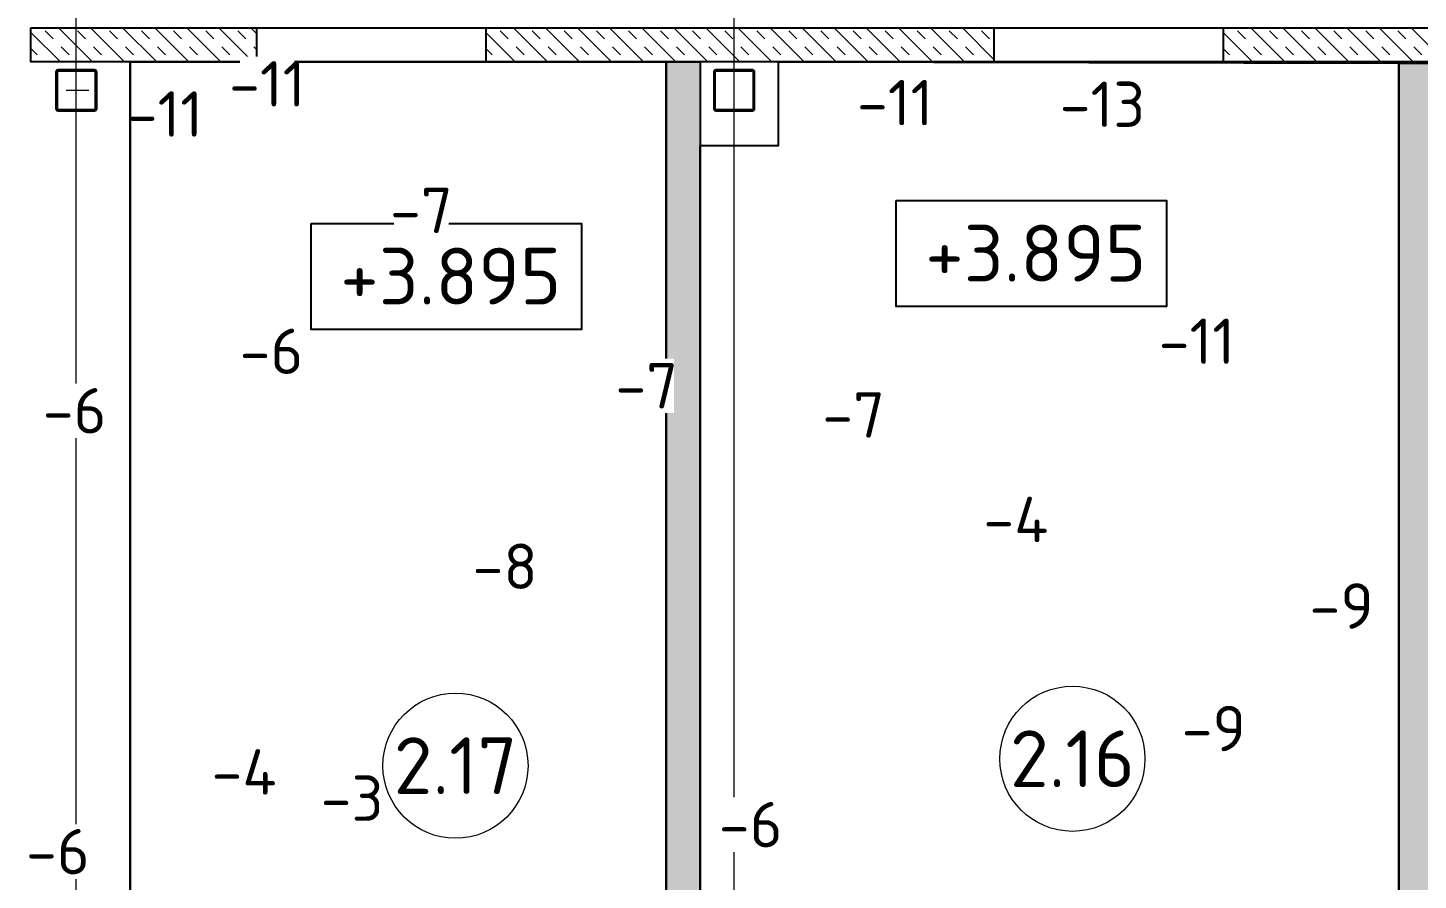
# Model space of a CAD drawing. Header units: metres. Extents: x -2111 to 158, y 19 to 1277.
# Drawn here: x 43.56 to 49.69, y 23.86 to 27.61 of the extents above; entities that cross this region are included whole.
import ezdxf
from ezdxf.enums import TextEntityAlignment as Align

# ---------------------------------------------------------------- set-up
doc = ezdxf.new("R2010")
doc.units = ezdxf.units.M
doc.linetypes.add('Xref_level ST-8$0$DASHDOT', pattern=[25.4, 12.7, -6.35, 0, -6.35])
for name, color, linetype in [('01', 123, 'Continuous'), ('высотные отклонения', 7, 'Continuous'), ('Основной', 7, 'Continuous'), ('Стены', 7, 'Continuous')]:
    doc.layers.add(name, color=color, linetype=linetype)
doc.layers.add('_5-1_Площадь помещений', color=2, linetype='Continuous', plot=False)
doc.layers.add('ГКЛ (контур)', color=255, linetype='Continuous', plot=False)
doc.layers.add('Оси', color=250, linetype='Xref_level ST-8$0$DASHDOT', lineweight=5)
doc.layers.add('Стены штриховка', color=7, linetype='Continuous', lineweight=9)
doc.styles.add('Норм 2.5', font='isocpeur.ttf', dxfattribs={"height": 2.5})
pattern_1 = [(315, (-64.61928, 21.65926), (0.07071068, 0.07071068), []), (315, (-64.54858, 21.65926), (0.07071068, 0.07071068), [0.05, -0.05])]

# ---------------------------------------------------------------- blocks, each defined once
blk = doc.blocks.new('*U15')
for points in [[(-80, -90), (80, -90, 0.414214), (90, -80), (90, 80, 0.414214), (80, 90), (-80, 90, 0.414214), (-90, 80), (-90, -80, 0.414214)], [(-80, -85), (80, -85, 0.414214), (85, -80), (85, 80, 0.414214), (80, 85), (-80, 85, 0.414214), (-85, 80), (-85, -80, 0.414214)]]:
    blk.add_lwpolyline(points, format="xyb", close=True)
blk = doc.blocks.new('axis_name')
at = {"lineweight": 9}
blk.add_circle((0, 0), 3.198, dxfattribs=at)
at = {"style": 'Норм 2.5'}
blk.add_attdef('AXIS_NAME', text='', height=2.5, dxfattribs=at).set_placement((0, 0), align=Align.MIDDLE_CENTER)
blk = doc.blocks.new('Проектная_отметка')
blk.add_wipeout([(0, 0), (0, 4.676), (11.917, 4.676), (11.917, 0)])
blk.add_lwpolyline([(0, 4.676), (11.917, 4.676), (11.917, 0), (0, 0)], close=True)
at = {"style": 'Норм 2.5'}
blk.add_attdef('ОТМЕТКА', text='', height=2.5, dxfattribs=at).set_placement((6.151, 2.353), align=Align.MIDDLE_CENTER)

msp = doc.modelspace()

# ---------------------------------------------------------------- hatches: boundary and pattern name
at = {"layer": 'Стены штриховка'}
h = msp.add_hatch(dxfattribs=at)
h.set_pattern_fill('ASHLER', color=256, scale=0.2, angle=270, pattern_type=2)
h.set_pattern_definition(pattern_1)
h.paths.add_polyline_path([(44.5706, 27.6115), (43.5756, 27.6115), (43.5756, 27.4615), (44.5706, 27.4615)])
h = msp.add_hatch(dxfattribs=at)
h.set_pattern_fill('ASHLER', color=256, scale=0.2, angle=270, pattern_type=2)
h.set_pattern_definition([(315, (-62.61428, 21.65926), (0.07071068, 0.07071068), []), (315, (-62.54358, 21.65926), (0.07071068, 0.07071068), [0.05, -0.05])])
h.paths.add_polyline_path([(47.8206, 27.6115), (45.5806, 27.6115), (45.5806, 27.4615), (47.8206, 27.4615)])
h = msp.add_hatch(dxfattribs=at)
h.set_pattern_fill('ASHLER', color=256, scale=0.2, angle=270, pattern_type=2)
h.set_pattern_definition([(315, (-59.36428, 21.65926), (0.07071068, 0.07071068), []), (315, (-59.29358, 21.65926), (0.07071068, 0.07071068), [0.05, -0.05])])
h.paths.add_polyline_path([(50.7356, 27.6115), (48.8306, 27.6115), (48.8306, 27.4615), (50.7356, 27.4615)])
h = msp.add_hatch(dxfattribs=at)
h.set_pattern_fill('ASHLER', color=256, scale=0.2, angle=270, pattern_type=2)
h.set_pattern_definition(pattern_1)
h.paths.add_polyline_path([(67.7906, 24.3315), (65.0906, 24.3315), (65.0906, 24.0315), (67.7906, 24.0315)])
h.paths.add_polyline_path([(61.7708, 27.4615), (61.6205, 27.4615), (61.6205, 21.2065), (61.7708, 21.2065)])
h.paths.add_polyline_path([(58.5605, 27.4615), (58.4103, 27.4615), (58.4103, 21.2065), (58.5605, 21.2065)])
h.paths.add_polyline_path([(55.6213, 27.4615), (55.471, 27.4615), (55.471, 21.2065), (55.6213, 21.2065)])
h.paths.add_polyline_path([(52.936, 27.4555), (52.7858, 27.4555), (52.7858, 21.2065), (52.936, 21.2065)])
h.paths.add_polyline_path([(49.7558, 27.4555), (49.6055, 27.4555), (49.6055, 21.2065), (49.7558, 21.2065)])
h.paths.add_polyline_path([(46.5259, 27.4615), (46.3756, 27.4615), (46.3756, 21.219), (46.5259, 21.219)])
h.paths.add_polyline_path([(58.4745, 26.7042), (58.4394, 26.7042), (58.4394, 26.9986), (58.4745, 26.9986)], flags=16)

# ---------------------------------------------------------------- linework, layer by layer
at = {"layer": '_5-1_Площадь помещений'}
msp.add_lwpolyline([(46.3756, 21.5086), (44.0136, 21.5086), (44.0136, 27.4616), (46.3756, 27.4616)], close=True, dxfattribs=at)
msp.add_lwpolyline([(46.5259, 27.0926), (46.8709, 27.0926), (46.8709, 27.4615), (49.6055, 27.4555), (49.6055, 21.4779), (46.8979, 21.4905), (46.8979, 21.6235), (46.5259, 21.6235), (46.5259, 27.0926)], dxfattribs=at)
at = {"layer": 'ГКЛ (контур)'}
for points in [[(44.0136, 27.4615), (44.0136, 21.5086)], [(46.5259, 27.0926), (46.8709, 27.0926), (46.8709, 27.4615)]]:
    msp.add_lwpolyline(points, dxfattribs=at)
at = {"layer": 'Оси'}
for p, q in [((43.7756, 20.0131), (43.7756, 34.0648)), ((46.6756, 20.0131), (46.6756, 34.0648)), ((24.6804, 27.3365), (71.8881, 27.3365))]:
    msp.add_line(p, q, dxfattribs=at)
at = {"layer": 'Стены'}
for points in [[(43.5756, 27.6115), (64.8906, 27.6115), (64.8906, 27.4615), (43.5756, 27.4615)], [(46.3756, 27.4615), (46.5259, 27.4615), (46.5259, 21.2065), (46.3756, 21.2065)], [(49.6055, 27.4555), (49.7558, 27.4555), (49.7558, 21.2065), (49.6055, 21.2065)]]:
    msp.add_lwpolyline(points, close=True, dxfattribs=at)
for points in [[(44.5706, 27.6115), (44.5706, 27.4615)], [(45.5806, 27.6115), (45.5806, 27.4615)], [(47.8206, 27.6115), (47.8206, 27.4615)], [(48.8306, 27.6115), (48.8306, 27.4615)]]:
    msp.add_lwpolyline(points, dxfattribs=at)

# ---------------------------------------------------------------- block references
at = {"layer": '01', "xscale": 0.1, "yscale": 0.1, "zscale": 0.1}
for p, values in [((48.1664, 24.3909), {'AXIS_NAME': '2.16'}), ((45.447, 24.3604), {'AXIS_NAME': '2.17'})]:
    msp.add_blockref('axis_name', p, dxfattribs=at).add_auto_attribs(values)
at = {"layer": 'Основной', "xscale": 0.001, "yscale": 0.001, "zscale": 0.001}
for p in [(43.7756, 27.3365), (46.6756, 27.3365)]:
    msp.add_blockref('*U15', p, dxfattribs=at)

# ---------------------------------------------------------------- next in the draw order: block references
at = {"layer": '01', "xscale": 0.1, "yscale": 0.1, "zscale": 0.1}
for p in [(47.3895, 26.3836, -20.644), (44.811, 26.2824, -20.644)]:
    msp.add_blockref('Проектная_отметка', p, dxfattribs=at).add_auto_attribs({'ОТМЕТКА': '+3.895'})

# ---------------------------------------------------------------- next in the draw order: texts
at = {"layer": 'высотные отклонения', "char_height": 0.2, "width": 0.2, "attachment_point": 5, "style": 'Норм 2.5', "bg_fill": 3, "box_fill_scale": 1.1, "bg_fill_color": 256, "bg_fill_true_color": 13158600, "bg_fill_transparency": 0}
for s, insert in [('-11', (44.6173, 27.3651, 24.5391)), ('-11', (47.3849, 27.2823, 24.5388)), ('-13', (48.2985, 27.2748, 24.5372)), ('-11', (44.1659, 27.232, 24.5393)), ('-6', (44.6359, 26.1866, 24.5439)), ('-11', (48.7149, 26.2308, 24.539)), ('-7', (46.2898, 26.0347, 24.5427)), ('-6', (43.7681, 25.9244, 24.5435)), ('-7', (47.2016, 25.9063, 24.5433)), ('-4', (47.9168, 25.4452, 24.5459)), ('-8', (45.6657, 25.239, 24.542)), ('-9', (49.353, 25.0643, 24.5407)), ('-9', (48.7896, 24.5241, 24.5415)), ('-4', (44.5149, 24.3328, 24.5459)), ('-3', (44.991, 24.2172, 24.5467)), ('-6', (46.7481, 24.1007, 24.5435)), ('-6', (43.6944, 23.9815, 24.5438))]:
    msp.add_mtext(s, dxfattribs=dict(at, insert=insert))

# ---------------------------------------------------------------- next in the draw order: texts
at = {"layer": 'высотные отклонения', "insert": (45.2964, 26.8074, 24.5431), "char_height": 0.2, "width": 0.2, "attachment_point": 5, "style": 'Норм 2.5', "bg_fill": 3, "box_fill_scale": 1.1, "bg_fill_color": 256, "bg_fill_true_color": 13158600, "bg_fill_transparency": 0}
msp.add_mtext('-7', dxfattribs=at)

doc.saveas('drawing.dxf')
